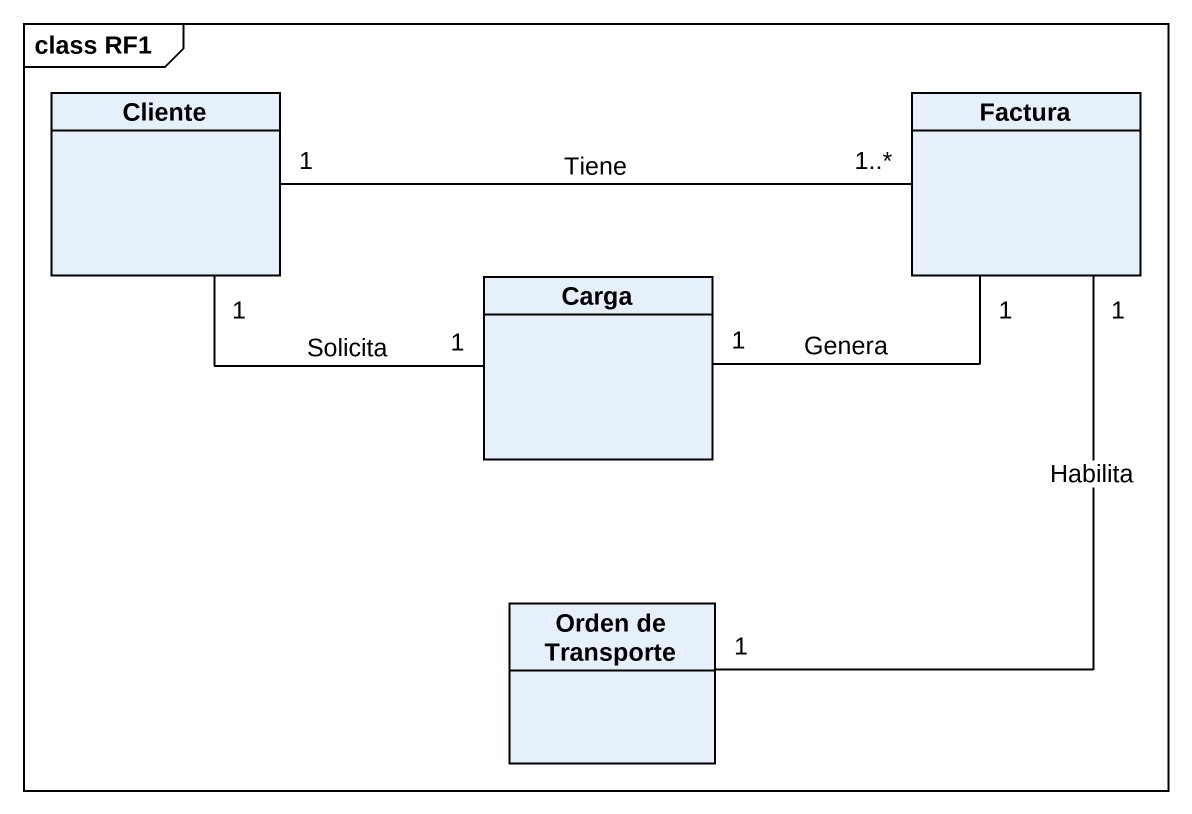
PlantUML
@startuml
mainframe class RF1
hide circle
hide empty members
class Cliente
class Factura
class Carga
class "Orden de Transporte" as Orden_de_Transporte
Cliente "1" -right- "1" Carga : Solicita
Factura "1..*" -left- "1" Cliente : Tiene
Factura "1" -- "1" Orden_de_Transporte : Habilita
Carga "1" -right- "1" Factura : Genera
@enduml
